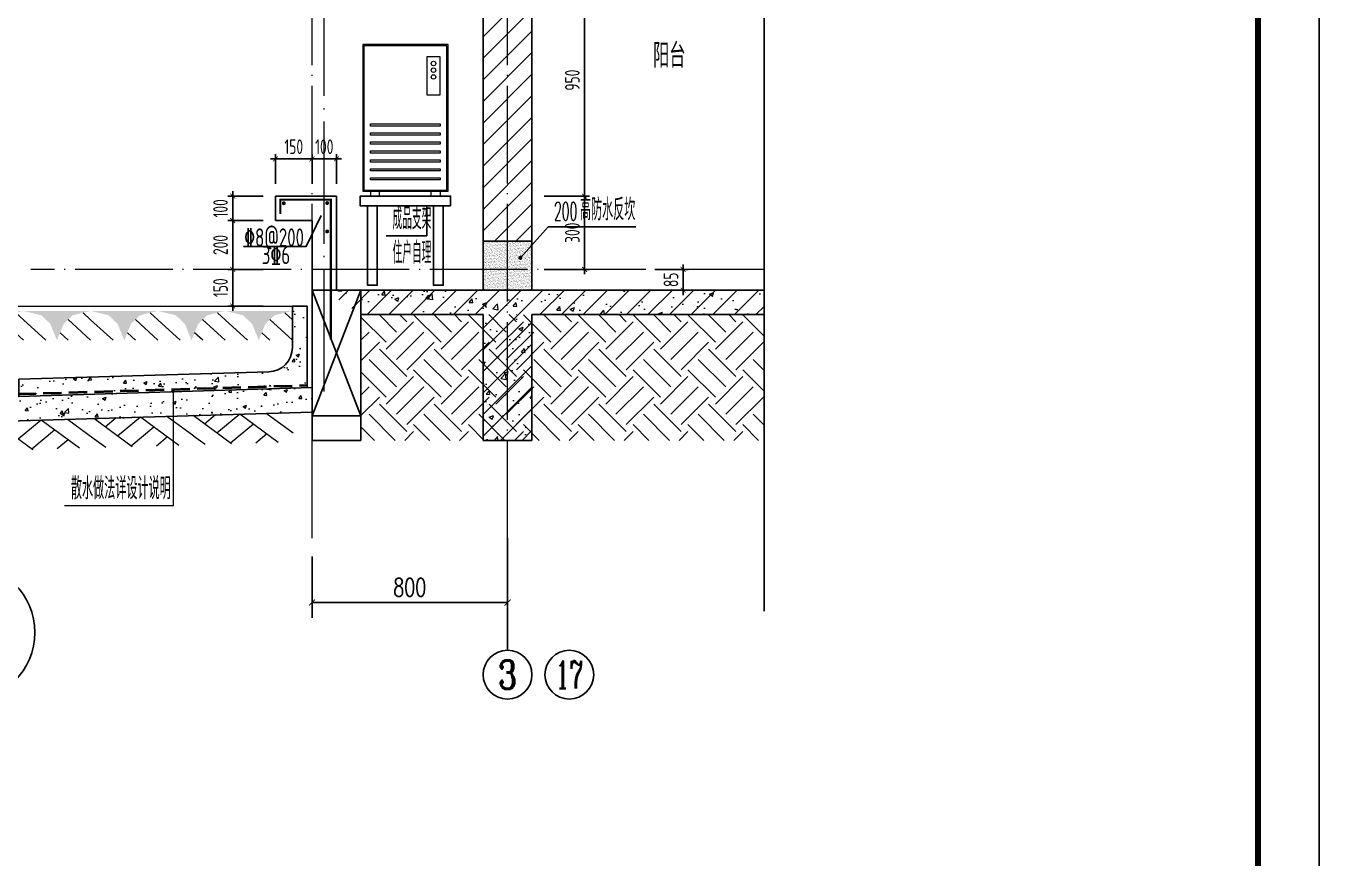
# Model space of a CAD drawing. Extents: x -668857 to 154266, y -275694 to 291306.
# Drawn here: x 32615 to 37907, y 143788 to 147196 of the extents above; entities that cross this region are included whole.
import ezdxf
from ezdxf.enums import TextEntityAlignment as Align

# ---------------------------------------------------------------- set-up
doc = ezdxf.new("R2010")
doc.units = 0
doc.header["$LTSCALE"] = 1000
doc.linetypes.add('DASH', pattern=[0.35, 0.25, -0.1])
doc.linetypes.add('DOTE', pattern=[2.42, 2, -0.2, 0.02, -0.2])
doc.layers.get('0').update_dxf_attribs({"linetype": 'CONTINUOUS'})
doc.layers.get('DEFPOINTS').update_dxf_attribs({"linetype": 'CONTINUOUS'})
for name, color, linetype in [('A-AXIS_TEXT', 7, 'CONTINUOUS'), ('AXIS', 3, 'CONTINUOUS'), ('COLUMN', 4, 'CONTINUOUS'), ('DIM', 2, 'CONTINUOUS'), ('DIM_IDEN', 67, 'CONTINUOUS'), ('DIM_SYMB', 3, 'CONTINUOUS'), ('PUB_TEXT', 2, 'CONTINUOUS'), ('REIN', 6, 'CONTINUOUS'), ('S-大样-砼线', 7, 'CONTINUOUS'), ('S-引出线', 40, 'CONTINUOUS'), ('TEXT', 2, 'CONTINUOUS'), ('WALL', 5, 'CONTINUOUS'), ('yichutu', 7, 'CONTINUOUS'), ('空调外机', 8, 'CONTINUOUS'), ('立面-看线', 251, 'CONTINUOUS')]:
    doc.layers.add(name, color=color, linetype=linetype)
for name, color, linetype, lineweight in [('AXIS_TEXT', 7, 'CONTINUOUS', 20), ('DOTE', 19, 'DOTE', 9), ('PUB_HATCH', 8, 'CONTINUOUS', 9), ('图框', 9, 'CONTINUOUS', 18), ('填充', 251, 'CONTINUOUS', 5), ('平面-排水沟', 86, 'CONTINUOUS', 15), ('平面-空调室外机', 143, 'CONTINUOUS', 9), ('立面-中轮廓线', 30, 'CONTINUOUS', 35), ('粉刷', 251, 'CONTINUOUS', 9)]:
    doc.layers.add(name, color=color, linetype=linetype, lineweight=lineweight)
doc.styles.add('_TCH_AXIS', font='COMPLEX', dxfattribs={"bigfont": 'GBCBIG'})
doc.styles.add('_TCH_DIM_T3', font='SIMPLEX', dxfattribs={"width": 0.705882, "bigfont": 'GBCBIG'})
doc.styles.add('COMPLEX', font='COMPLEX')
doc.styles.add('DIM_FONT_T3', font='SIMPLEX', dxfattribs={"width": 0.705882, "bigfont": 'GBCBIG'})
doc.styles.add('TSSD_DIMENSION', font='Tssdeng.shx', dxfattribs={"width": 0.7, "bigfont": 'tssdchn.shx'})
doc.styles.add('TSSD_REIN', font='tssdeng.shx', dxfattribs={"width": 0.7, "height": 300, "bigfont": 'tssdchn.shx'})
doc.dimstyles.new('_TCH_ARCH&&25', dxfattribs={"dimtxt": 74.375, "dimasz": 25, "dimexe": 62.5, "dimexo": 75, "dimgap": 25, "dimtad": 1, "dimdec": 0, "dimzin": 0, "dimdsep": 46, "dimtxsty": '_TCH_DIM_T3', "dimblk": 'ARCHTICK', "dimcen": 0.09, "dimclrt": 7, "dimazin": 0, "dimtfac": 1, "dimtdec": 0, "dimtix": 1, "dimtmove": 2, "dimatfit": 3, "dimldrblk": 'ARCHTICK', "dimfxl": 0, "dimtolj": 1, "dimtzin": 0, "dimarcsym": 0})
doc.dimstyles.new('TSSD_20_20', dxfattribs={"dimtxt": 60, "dimasz": 20, "dimexe": 20, "dimexo": 50, "dimgap": 20, "dimtad": 1, "dimdec": 0, "dimzin": 0, "dimdsep": 46, "dimtxsty": 'TSSD_DIMENSION', "dimblk": 'ARCHTICK', "dimblk1": 'ARCHTICK', "dimblk2": 'ARCHTICK', "dimcen": 0, "dimdle": 20, "dimclrt": 7, "dimadec": 0, "dimazin": 0, "dimtfac": 1, "dimtdec": 0, "dimtix": 1, "dimtmove": 2, "dimatfit": 3, "dimfxl": 0, "dimtolj": 1, "dimtzin": 0, "dimarcsym": 0})
pattern_1 = [(50, (28072.99, 249033.25), (143.452037, -12.550427), [15, -165]), (355, (28072.99, 249033.25), (-27.750267, 150.438427), [12, -132]), (100.4514, (28084.94, 249032.2), (115.701876, 137.88791), [12.74804, -140.22842]), (46.1842, (28072.99, 249073.25), (213.44821, -33.1038), [22.5, -247.5]), (96.6356, (28090.77, 249070.5), (186.93254, 194.82357), [19.12206, -210.3426]), (351.1842, (28072.99, 249073.25), (186.93239, 194.82372), [18, -198]), (21, (28092.99, 249063.25), (119.38141, -80.52378), [15, -165]), (326, (28092.99, 249063.25), (48.663066, 145.03001), [12, -132]), (71.4514, (28102.93, 249056.54), (168.044526, 64.5061), [12.74804, -140.22842]), (37.5, (28072.986, 249033.25), (2.431971, 66.578771), [0, -130.4, 0, -134, 0, -132.5]), (7.5, (28072.986, 249033.25), (52.613907, 78.882342), [0, -76.4, 0, -127.4, 0, -50.5]), (327.5, (28028.386, 249033.25), (106.764487, -4.510974), [0, -50, 0, -156, 0, -207]), (317.5, (28008.39, 249033.25), (116.637234, 20.020996), [0, -65, 0, -103.6, 0, -147])]
pattern_2 = [(45, (-562273.49, 314642.066), (-44.194174, 44.194174), []), (50, (-562273.49, 314642.07), (179.315046, -15.688034), [18.75, -206.25]), (355, (-562273.49, 314642.07), (-34.687833, 188.048033), [15, -165]), (100.4514, (-562258.55, 314640.76), (144.627345, 172.359886), [15.93505, -175.28553]), (46.1842, (-562273.49, 314692.07), (266.81026, -41.37975), [28.125, -309.375]), (96.6356, (-562251.25, 314688.62), (233.66568, 243.52947), [23.90257, -262.92825]), (351.1842, (-562273.5, 314692.07), (233.66549, 243.52965), [22.5, -247.5]), (21, (-562248.49, 314679.57), (149.226763, -100.654723), [18.75, -206.25]), (326, (-562248.49, 314679.57), (60.828833, 181.28751), [15, -165]), (71.4514, (-562236.05, 314671.18), (210.055657, 80.632624), [15.93505, -175.28553]), (37.5, (-562273.49, 314642.066), (3.039964, 83.2234635), [0, -163, 0, -167.5, 0, -165.625]), (7.5, (-562273.49, 314642.07), (65.767384, 98.602928), [0, -95.5, 0, -159.25, 0, -63.125]), (327.5, (-562329.24, 314642.066), (133.455609, -5.638718), [0, -62.5, 0, -195, 0, -258.75]), (317.5, (-562354.24, 314642.07), (145.796542, 25.026246), [0, -81.25, 0, -129.5, 0, -183.75])]

# ---------------------------------------------------------------- blocks, each defined once
blk = doc.blocks.new('GFDDDDRG')
at = {"layer": '图框'}
blk.add_lwpolyline([(923310, -107437), (923310, -159999), (893610, -159999), (893610, -107437)], close=True, dxfattribs=at)
blk.add_lwpolyline([(923310, -107437), (923310, -159999), (893610, -159999), (893610, -107437)], close=True, dxfattribs=at)
at = {"layer": '图框', "const_width": 50}
blk.add_lwpolyline([(894110, -159499), (922810, -159499), (922810, -108687), (894110, -108687)], close=True, dxfattribs=at)
blk = doc.blocks.new('$LINEPAT$素土夯实')
at = {"color": 0}
for p, q in [((0, -210), (210, 0)), ((120, -300), (420, 0)), ((420, 0), (608, -188)), ((495, -300), (795, 0)), ((615, 0), (705, -90)), ((315, -105), (502, -293)), ((210, -210), (300, -300)), ((705, -300), (795, -210))]:
    blk.add_line(p, q, dxfattribs=at)
blk = doc.blocks.new('$LinePat$自然土壤')
at = {"color": 0}
for p, q in [((0, -90), (71, -19)), ((0, -300), (211, -89)), ((420, -300), (630, -90)), ((210, -300), (286, -224))]:
    blk.add_line(p, q, dxfattribs=at)
for points in [[(0, 0), (630, 0), (168, -45), (462, -45)], [(168, -45), (462, -45), (252, -132), (378, -132)], [(252, -132), (378, -132), (315, -300)]]:
    blk.add_solid(points, dxfattribs=at)
blk = doc.blocks.new('sanshui')
at = {"layer": '粉刷'}
h = blk.add_hatch(dxfattribs=at)
h.set_pattern_fill('混凝土', color=256, scale=20)
h.set_pattern_definition(pattern_1)
edge = h.paths.add_edge_path()
edge.add_line((346317.8, 427329.6), (346257.8, 427329.6))
edge.add_line((346257.8, 427329.6), (346257.8, 427160.3))
edge.add_arc((346157.8, 427160.3), 100, 271.7184, 360, ccw=False)
edge.add_line((346160.8, 427060.3), (345137.8, 427029.6))
edge.add_line((345137.8, 427029.6), (345137.8, 426969.6))
edge.add_line((345137.8, 426969.6), (346317.8, 427005))
edge.add_line((346317.8, 427005), (346317.8, 427329.6))
h = blk.add_hatch(dxfattribs=at)
h.set_pattern_fill('混凝土', color=256, scale=20)
h.set_pattern_definition(pattern_1)
h.paths.add_polyline_path([(346337.8, 426895.6), (346337.8, 426995.6), (345037.8, 426956.6), (345037.8, 426856.6)])
at = {"layer": 'COLUMN'}
for p, q in [((346257.8, 427329.6), (346317.8, 427329.6)), ((346257.8, 427160.3), (346257.8, 427329.6)), ((346317.8, 426995), (346317.8, 427329.6)), ((346160.8, 427060.3), (345137.8, 427029.6)), ((346338.1, 426995.6), (345037.8, 426956.6)), ((345137.8, 426959.6), (345137.8, 427029.6)), ((345037.8, 426856.6), (345037.8, 426956.6)), ((346338.1, 426895.6), (345037.8, 426856.6))]:
    blk.add_line(p, q, dxfattribs=at)
blk.add_arc((346157.8, 427160.3), 100, 271.7184, 0, dxfattribs=at)
at = {"layer": '立面-中轮廓线', "linetype": 'DASH', "ltscale": 0.3}
blk.add_lwpolyline([(345027.8, 426856.6), (345027.8, 426966.3), (346317.8, 427005)], dxfattribs=at)
at = {"layer": '粉刷'}
blk.add_line((344881.5, 427329.6), (346257.8, 427329.6), dxfattribs=at)
at = {"layer": '粉刷', "yscale": 0.4, "zscale": 0.4}
for name, p, xscale, rotation in [('$LinePat$自然土壤', (345156.8, 427309.6), -0.4369306507241237, 359.9999999999903), ('$LinePat$自然土壤', (345432, 427309.6), -0.4369306507241237, 359.9999999999903), ('$LinePat$自然土壤', (345707.3, 427309.6), -0.4369306507241237, 359.9999999999903), ('$LinePat$自然土壤', (345982.6, 427309.6), -0.4369306507241237, 359.9999999999903), ('$LinePat$自然土壤', (346257.8, 427309.6), -0.4369306507241237, 359.9999999999903), ('$LINEPAT$素土夯实', (346257.8, 426893.2), -0.5117605352322558, 1.718358001643932), ('$LINEPAT$素土夯实', (345444.5, 426868.8), -0.5117605352322558, 1.718358001643932), ('$LINEPAT$素土夯实', (345851.2, 426881), -0.5117605352322558, 1.718358001643932)]:
    blk.add_blockref(name, p, dxfattribs=dict(at, xscale=xscale, rotation=rotation))
blk = doc.blocks.new('kongtiao')
for p, q in [((-338.7, 49), (-338.7, -550.8)), ((11, 49), (-338.7, 49)), ((-334.1, 44.4), (-334.1, -546.2)), ((6.4, 44.4), (-334.1, 44.4)), ((6.4, -546.2), (6.4, 44.4)), ((11, -550.8), (11, 49)), ((-76.2, -0.5), (-76.2, -156.5)), ((-21.1, -0.5), (-76.2, -0.5)), ((-21.1, -156.5), (-21.1, -0.5)), ((-76.2, -156.5), (-21.1, -156.5)), ((-338.7, -550.8), (11, -550.8)), ((-334.1, -546.2), (6.4, -546.2)), ((-306.6, -550.8), (-306.6, -571.2)), ((-306.6, -571.2), (-269.8, -571.2)), ((-269.8, -571.2), (-269.8, -550.8)), ((-57.9, -571.2), (-57.9, -550.8)), ((-21.1, -571.2), (-57.9, -571.2)), ((-21.1, -550.8), (-21.1, -571.2))]:
    blk.add_line(p, q)
for points in [[(-306.6, -275.4), (-21.1, -275.4), (-21.1, -284.6), (-306.6, -284.6)], [(-306.6, -312.1), (-21.1, -312.1), (-21.1, -321.3), (-306.6, -321.3)], [(-306.6, -348.8), (-21.1, -348.8), (-21.1, -358), (-306.6, -358)], [(-306.6, -385.6), (-21.1, -385.6), (-21.1, -394.7), (-306.6, -394.7)], [(-306.6, -422.3), (-21.1, -422.3), (-21.1, -431.5), (-306.6, -431.5)], [(-306.6, -459), (-21.1, -459), (-21.1, -468.2), (-306.6, -468.2)], [(-306.6, -495.7), (-21.1, -495.7), (-21.1, -504.9), (-306.6, -504.9)]]:
    blk.add_lwpolyline(points, close=True)
for centre in [(-48.7, -28), (-48.7, -55.6), (-48.7, -83.1)]:
    blk.add_circle(centre, 9.18)
blk = doc.blocks.new('yct-1051-594-26275-14850-25-1002.0')
at = {"layer": 'yichutu', "color": 7}
blk.add_lwpolyline([(0, 0), (0, 14850), (26275, 14850), (26275, 0)], close=True, dxfattribs=at)
blk = doc.blocks.new('_ArchTick')
at = {"color": 0, "linetype": 'ByBlock', "const_width": 0.15}
blk.add_lwpolyline([(-0.5, -0.5), (0.5, 0.5)], dxfattribs=at)
blk = doc.blocks.new('*D2637')
at = {"layer": 'DEFPOINTS', "color": 0}
for p in [(35138.4, 146199), (35304.3, 146199), (35138.4, 146114)]:
    blk.add_point(p, dxfattribs=at)
at = {"layer": 'DIM', "color": 0, "lineweight": -2}
for p, q in [((35188.4, 146199), (35324.3, 146199)), ((35304.3, 146199), (35304.3, 146219)), ((35304.3, 146114), (35304.3, 146199)), ((35188.4, 146114), (35324.3, 146114)), ((35304.3, 146114), (35304.3, 146094))]:
    blk.add_line(p, q, dxfattribs=at)
at = {"layer": 'DIM', "color": 0, "lineweight": -2, "xscale": 20, "yscale": 20, "zscale": 20}
for p, rotation in [((35304.3, 146199), 270), ((35304.3, 146114), 90)]:
    blk.add_blockref('_ArchTick', p, dxfattribs=dict(at, rotation=rotation))
at = {"layer": 'DIM', "color": 7, "insert": (35254.3, 146156.5), "char_height": 60, "attachment_point": 5, "rotation": 90, "style": 'TSSD_DIMENSION'}
blk.add_mtext('\\A1;85', dxfattribs=at)
blk = doc.blocks.new('*D3027')
at = {"layer": 'DEFPOINTS', "color": 0}
for p in [(34685.7, 147449), (34900.9, 147449), (34685.7, 146499)]:
    blk.add_point(p, dxfattribs=at)
at = {"layer": 'DIM', "color": 0, "lineweight": -2}
for p, q in [((34735.7, 147449), (34920.9, 147449)), ((34900.9, 146479), (34900.9, 147469)), ((34735.7, 146499), (34920.9, 146499))]:
    blk.add_line(p, q, dxfattribs=at)
at = {"layer": 'DIM', "color": 0, "lineweight": -2, "xscale": 20, "yscale": 20, "zscale": 20}
for p, rotation in [((34900.9, 147449), 90), ((34900.9, 146499), 270)]:
    blk.add_blockref('_ArchTick', p, dxfattribs=dict(at, rotation=rotation))
at = {"layer": 'DIM', "color": 7, "insert": (34850.9, 146974), "char_height": 60, "attachment_point": 5, "rotation": 90, "style": 'TSSD_DIMENSION'}
blk.add_mtext('\\A1;950', dxfattribs=at)
blk = doc.blocks.new('*D3028')
at = {"layer": 'DEFPOINTS', "color": 0}
for p in [(34685.7, 146499), (34900.9, 146499), (34685.7, 146199)]:
    blk.add_point(p, dxfattribs=at)
at = {"layer": 'DIM', "color": 0, "lineweight": -2}
for p, q in [((34735.7, 146499), (34920.9, 146499)), ((34900.9, 146179), (34900.9, 146519)), ((34735.7, 146199), (34920.9, 146199))]:
    blk.add_line(p, q, dxfattribs=at)
at = {"layer": 'DIM', "color": 0, "lineweight": -2, "xscale": 20, "yscale": 20, "zscale": 20}
for p, rotation in [((34900.9, 146499), 90), ((34900.9, 146199), 270)]:
    blk.add_blockref('_ArchTick', p, dxfattribs=dict(at, rotation=rotation))
at = {"layer": 'DIM', "color": 7, "insert": (34850.9, 146349), "char_height": 60, "attachment_point": 5, "rotation": 90, "style": 'TSSD_DIMENSION'}
blk.add_mtext('\\A1;300', dxfattribs=at)
blk = doc.blocks.new('*D3063')
at = {"layer": 'DEFPOINTS', "color": 0}
for p in [(33785.7, 146651.4), (33635.7, 146499), (33785.7, 146499)]:
    blk.add_point(p, dxfattribs=at)
at = {"layer": 'DIM', "color": 0, "lineweight": -2}
for p, q in [((33635.7, 146549), (33635.7, 146671.4)), ((33785.7, 146549), (33785.7, 146671.4)), ((33615.7, 146651.4), (33805.7, 146651.4))]:
    blk.add_line(p, q, dxfattribs=at)
at = {"layer": 'DIM', "color": 0, "lineweight": -2, "xscale": 20, "yscale": 20, "zscale": 20, "rotation": 180}
blk.add_blockref('_ArchTick', (33635.7, 146651.4), dxfattribs=at)
at = {"layer": 'DIM', "color": 0, "lineweight": -2, "xscale": 20, "yscale": 20, "zscale": 20}
blk.add_blockref('_ArchTick', (33785.7, 146651.4), dxfattribs=at)
at = {"layer": 'DIM', "color": 7, "insert": (33710.7, 146701.4), "char_height": 60, "attachment_point": 5, "style": 'TSSD_DIMENSION'}
blk.add_mtext('\\A1;150', dxfattribs=at)
blk = doc.blocks.new('*D3064')
at = {"layer": 'DEFPOINTS', "color": 0}
for p in [(33885.7, 146651.4), (33785.7, 146499), (33885.7, 146499)]:
    blk.add_point(p, dxfattribs=at)
at = {"layer": 'DIM', "color": 0, "lineweight": -2}
for p, q in [((33785.7, 146549), (33785.7, 146671.4)), ((33885.7, 146549), (33885.7, 146671.4)), ((33785.7, 146651.4), (33765.7, 146651.4)), ((33785.7, 146651.4), (33885.7, 146651.4)), ((33885.7, 146651.4), (33905.7, 146651.4))]:
    blk.add_line(p, q, dxfattribs=at)
at = {"layer": 'DIM', "color": 0, "lineweight": -2, "xscale": 20, "yscale": 20, "zscale": 20}
blk.add_blockref('_ArchTick', (33785.7, 146651.4), dxfattribs=at)
at = {"layer": 'DIM', "color": 0, "lineweight": -2, "xscale": 20, "yscale": 20, "zscale": 20, "rotation": 180}
blk.add_blockref('_ArchTick', (33885.7, 146651.4), dxfattribs=at)
at = {"layer": 'DIM', "color": 7, "insert": (33835.7, 146701.4), "char_height": 60, "attachment_point": 5, "style": 'TSSD_DIMENSION'}
blk.add_mtext('\\A1;100', dxfattribs=at)
blk = doc.blocks.new('*D3065')
at = {"layer": 'DEFPOINTS', "color": 0}
for p in [(33461.1, 146499), (33635.7, 146499), (33635.7, 146399)]:
    blk.add_point(p, dxfattribs=at)
at = {"layer": 'DIM', "color": 0, "lineweight": -2}
for p, q in [((33585.7, 146499), (33441.1, 146499)), ((33461.1, 146499), (33461.1, 146519)), ((33461.1, 146399), (33461.1, 146499)), ((33585.7, 146399), (33441.1, 146399)), ((33461.1, 146399), (33461.1, 146379))]:
    blk.add_line(p, q, dxfattribs=at)
at = {"layer": 'DIM', "color": 0, "lineweight": -2, "xscale": 20, "yscale": 20, "zscale": 20}
for p, rotation in [((33461.1, 146499), 270), ((33461.1, 146399), 90)]:
    blk.add_blockref('_ArchTick', p, dxfattribs=dict(at, rotation=rotation))
at = {"layer": 'DIM', "color": 7, "insert": (33411.1, 146449), "char_height": 60, "attachment_point": 5, "rotation": 90, "style": 'TSSD_DIMENSION'}
blk.add_mtext('\\A1;100', dxfattribs=at)
blk = doc.blocks.new('*D3066')
at = {"layer": 'DEFPOINTS', "color": 0}
for p in [(33461.1, 146399), (33635.7, 146399), (33635.7, 146199)]:
    blk.add_point(p, dxfattribs=at)
at = {"layer": 'DIM', "color": 0, "lineweight": -2}
for p, q in [((33585.7, 146399), (33441.1, 146399)), ((33461.1, 146179), (33461.1, 146419)), ((33585.7, 146199), (33441.1, 146199))]:
    blk.add_line(p, q, dxfattribs=at)
at = {"layer": 'DIM', "color": 0, "lineweight": -2, "xscale": 20, "yscale": 20, "zscale": 20}
for p, rotation in [((33461.1, 146399), 90), ((33461.1, 146199), 270)]:
    blk.add_blockref('_ArchTick', p, dxfattribs=dict(at, rotation=rotation))
at = {"layer": 'DIM', "color": 7, "insert": (33411.1, 146299), "char_height": 60, "attachment_point": 5, "rotation": 90, "style": 'TSSD_DIMENSION'}
blk.add_mtext('\\A1;200', dxfattribs=at)
blk = doc.blocks.new('*D3067')
at = {"layer": 'DEFPOINTS', "color": 0}
for p in [(33461.1, 146199), (33635.7, 146199), (33635.7, 146049)]:
    blk.add_point(p, dxfattribs=at)
at = {"layer": 'DIM', "color": 0, "lineweight": -2}
for p, q in [((33585.7, 146199), (33441.1, 146199)), ((33461.1, 146029), (33461.1, 146219)), ((33585.7, 146049), (33441.1, 146049))]:
    blk.add_line(p, q, dxfattribs=at)
at = {"layer": 'DIM', "color": 0, "lineweight": -2, "xscale": 20, "yscale": 20, "zscale": 20}
for p, rotation in [((33461.1, 146199), 90), ((33461.1, 146049), 270)]:
    blk.add_blockref('_ArchTick', p, dxfattribs=dict(at, rotation=rotation))
at = {"layer": 'DIM', "color": 7, "insert": (33411.1, 146124), "char_height": 60, "attachment_point": 5, "rotation": 90, "style": 'TSSD_DIMENSION'}
blk.add_mtext('\\A1;150', dxfattribs=at)
blk = doc.blocks.new('*D3079')
at = {"layer": 'AXIS', "color": 0, "lineweight": -2}
for p, q in [((33785.7, 145024), (33785.7, 144772.5)), ((34585.7, 145024), (34585.7, 144772.5)), ((33785.7, 144835), (34585.7, 144835))]:
    blk.add_line(p, q, dxfattribs=at)
at = {"layer": 'DEFPOINTS', "color": 0}
for p in [(33785.7, 145099), (34585.7, 145099), (34585.7, 144835)]:
    blk.add_point(p, dxfattribs=at)
at = {"layer": 'AXIS', "color": 0, "lineweight": -2, "xscale": 25, "yscale": 25, "zscale": 25, "rotation": 180}
blk.add_blockref('_ArchTick', (33785.7, 144835), dxfattribs=at)
at = {"layer": 'AXIS', "color": 0, "lineweight": -2, "xscale": 25, "yscale": 25, "zscale": 25}
blk.add_blockref('_ArchTick', (34585.7, 144835), dxfattribs=at)
at = {"layer": 'AXIS', "color": 7, "insert": (34185.7, 144897.2), "char_height": 74.38, "attachment_point": 5, "style": '_TCH_DIM_T3'}
blk.add_mtext('\\A1;800', dxfattribs=at)
blk = doc.blocks.new('_AXISO')
blk.add_circle((0, 0), 0.5)
at = {"layer": 'A-AXIS_TEXT', "style": 'COMPLEX', "width": 1.041667}
blk.add_attdef('A', text='', height=0.56, dxfattribs=at).set_placement((-0.25, -0.28), (0.25, -0.28), align=Align.FIT)
blk = doc.blocks.new('A$C5D8418BC')
at = {"layer": 'REIN'}
blk.add_lwpolyline([(150.9, 827.1, 9, 9, 0), (150.9, 885.3, 9, 9, 0), (357.8, 885.3, 9, 9, 0), (357.8, 313.8, 9, 9, 0)], format="xyseb", dxfattribs=at)
at = {"layer": 'REIN', "const_width": 8}
for points in [[(161.2, 870.9, 1), (169.2, 870.9, 1)], [(338.6, 871.5, 1), (346.6, 871.5, 1)], [(338.6, 755.3, 1), (346.6, 755.3, 1)]]:
    blk.add_lwpolyline(points, format="xyb", close=True, dxfattribs=at)
at = {"layer": 'S-大样-砼线'}
for p, q in [((280.8, 515), (480.8, 0)), ((480.9, 515), (280.9, 0))]:
    blk.add_line(p, q, dxfattribs=at)
blk.add_lwpolyline([(480.8, 515), (280.8, 515), (280.8, 0), (480.8, 0)], close=True, dxfattribs=at)
at = {"layer": 'S-引出线'}
blk.add_lwpolyline([(318.6, 820.3), (257, 693.9), (0, 693.9)], dxfattribs=at)
at = {"layer": 'TEXT', "style": 'TSSD_REIN', "width": 0.7}
for s, p in [('%%1328@200', (2.7, 693.2)), ('3%%1326', (75, 621.6))]:
    blk.add_text(s, height=75, rotation=0, dxfattribs=at).set_placement(p)

msp = doc.modelspace()

# ---------------------------------------------------------------- hatches: boundary and pattern name
at = {"layer": 'PUB_HATCH'}
h = msp.add_hatch(dxfattribs=at)
h.set_pattern_fill('普通砖', color=256, scale=25, style=0)
h.set_pattern_definition([(45, (-562273.49, 314686.944), (-44.1941915, 44.1941915), [])])
h.paths.add_polyline_path([(34685.71, 146314.03), (34685.71, 147449.03), (34485.71, 147449.03), (34485.71, 146314.03)])
h = msp.add_hatch(dxfattribs=at)
h.set_pattern_fill('钢筋混凝土', color=256, scale=25, style=0)
h.set_pattern_definition(pattern_2)
h.paths.add_polyline_path([(34585.71, 146047.37), (34585.71, 146114.03), (33885.71, 146114.03), (33885.71, 146080.7), (33985.71, 146014.03), (34485.71, 146014.03)])
h = msp.add_hatch(dxfattribs=at)
h.set_pattern_fill('钢筋混凝土', color=256, scale=25, style=0)
h.set_pattern_definition(pattern_2)
h.paths.add_polyline_path([(35635.71, 146114.03), (34585.71, 146114.03), (34585.71, 146047.37), (34685.71, 146014.03), (35635.71, 146014.03)])
h = msp.add_hatch(dxfattribs=at)
h.set_pattern_fill('钢筋混凝土', color=256, scale=25, style=0)
h.set_pattern_definition(pattern_2)
h.paths.add_polyline_path([(34685.71, 145499.03), (34685.71, 146014.03), (34585.71, 146047.37), (34485.71, 146014.03), (34485.71, 145499.03)])
at = {"layer": '填充'}
h = msp.add_hatch(dxfattribs=at)
h.set_pattern_fill('EARTH', color=250, scale=50, angle=45, style=0)
h.set_pattern_definition([(45, (-831523.37, 272185.12), (0, 224.506403), [158.75, -158.75]), (45, (-831565.46, 272227.21), (0, 224.506403), [158.75, -158.75]), (45, (-831607.56, 272269.3), (0, 224.506403), [158.75, -158.75]), (135, (-831607.56, 272297.37), (-224.506403, 0), [158.75, -158.75]), (135, (-831565.46, 272339.46), (-224.506403, 0), [158.75, -158.75]), (135, (-831523.37, 272381.56), (-224.506403, 0), [158.75, -158.75])])
h.paths.add_polyline_path([(33985.71, 145499.05), (35635.71, 145499.02), (35635.71, 146014.02), (33985.71, 146014.04)])
at = {"layer": '立面-看线'}
h = msp.add_hatch(dxfattribs=at)
h.set_pattern_fill('碎沙', color=256, scale=4)
h.set_pattern_definition([(37.5, (-766567.531, -239247.918), (-0.32000626, 9.78826475), [0, -7.7216, 0, -8.636, 0, -8.255]), (7.5, (-766567.531, -239247.918), (8.99046566, 14.33650201), [0, -4.1656, 0, -6.9596, 0, -2.667]), (327.5, (-766573.78, -239247.918), (15.819847405, 0.02874369), [0, -2.54, 0, -9.144, 0, -11.938]), (317.5, (-766573.78, -239247.918), (15.27112905, 4.45858647), [0, -1.27, 0, -5.9944, 0, -6.858])])
h.paths.add_polyline_path([(34485.71, 146114.03), (34685.71, 146114.03), (34685.71, 146314.03), (34485.71, 146314.03)])

# ---------------------------------------------------------------- linework, layer by layer
at = {"layer": 'AXIS'}
msp.add_line((34585.71, 145099.03), (34585.71, 144639.64), dxfattribs=at)
at = {"layer": 'AXIS', "color": 6}
msp.add_circle((32371.1, 144712.46), 280, dxfattribs=at)
at = {"layer": 'AXIS'}
msp.add_circle((34838.51, 144539.64), 100, dxfattribs=at)
at = {"layer": 'DIM'}
for p, q in [((34255.37, 146459.03), (34255.37, 146336.58)), ((34255.37, 146336.58), (34088.84, 146336.58))]:
    msp.add_line(p, q, dxfattribs=at)
at = {"layer": 'DIM_IDEN'}
for p, q in [((34638.15, 146246.32), (34752.52, 146373.57)), ((34752.52, 146373.57), (35111.07, 146373.57))]:
    msp.add_line(p, q, dxfattribs=at)
at = {"layer": 'DIM_IDEN', "const_width": 8.33}
msp.add_lwpolyline([(34635.37, 146243.22, 1), (34640.94, 146249.42, 1)], format="xyb", close=True, dxfattribs=at)
at = {"layer": 'DIM_SYMB'}
msp.add_lwpolyline([(35635.71, 164119.03), (35635.71, 154487.16), (35688.21, 154468.05), (35583.21, 154449.54), (35635.71, 154430.91), (35635.71, 144799.03)], dxfattribs=at)
at = {"layer": 'DOTE', "color": 1, "linetype": 'DOTE', "ltscale": 0.2}
for p, q in [((33785.71, 145099.03), (33785.71, 164699.03)), ((34585.71, 145099.03), (34585.71, 164699.03)), ((35635.71, 146199.03), (32635.51, 146199.03))]:
    msp.add_line(p, q, dxfattribs=at)
at = {"layer": 'DOTE', "ltscale": 0.25}
msp.add_line((33835.71, 145699.03), (33835.71, 161512.76), dxfattribs=at)
at = {"layer": 'WALL'}
for p, q in [((34485.71, 146314.03), (34485.71, 147449.03)), ((34685.71, 146314.03), (34685.71, 147449.03)), ((33885.71, 146499.05), (33635.71, 146499.05)), ((33635.71, 146399.05), (33635.71, 146499.05)), ((33885.71, 146114.03), (33885.71, 146499.05)), ((33785.71, 146399.05), (33635.71, 146399.05)), ((33785.71, 146114.03), (33785.71, 146399.05)), ((34485.71, 146314.03), (34685.71, 146314.03)), ((33785.71, 146114.03), (33785.71, 145499.03)), ((34585.71, 146114.03), (33885.71, 146114.03)), ((35635.71, 146114.03), (34585.71, 146114.03)), ((35635.71, 146014.03), (35635.71, 146114.03)), ((33985.71, 146014.03), (33985.71, 145499.03)), ((34485.71, 146014.03), (33985.71, 146014.03)), ((34485.71, 145499.03), (34485.71, 146014.03)), ((34685.71, 145499.03), (34685.71, 146014.03)), ((35635.71, 146014.03), (34685.71, 146014.03)), ((33985.71, 145499.03), (33785.71, 145499.03)), ((34485.71, 145499.03), (34685.71, 145499.03))]:
    msp.add_line(p, q, dxfattribs=at)
msp.add_lwpolyline([(34485.71, 146314.03), (34685.71, 146314.03), (34685.71, 146114.03), (34485.71, 146114.03)], close=True, dxfattribs=at)
at = {"layer": '平面-排水沟'}
for p, q in [((33216.69, 145699.44), (33216.69, 145231.6)), ((33216.69, 145231.6), (32772.56, 145231.6))]:
    msp.add_line(p, q, dxfattribs=at)
at = {"layer": '平面-排水沟', "const_width": 6.67}
msp.add_lwpolyline([(33216.69, 145702.77, 1), (33216.69, 145696.11, 1)], format="xyb", close=True, dxfattribs=at)
at = {"layer": '空调外机', "linetype": 'Continuous'}
msp.add_lwpolyline([(34352.72, 146459.03), (33982.72, 146459.03), (33982.72, 146499.03), (34352.72, 146499.03)], close=True, dxfattribs=at)
for points in [[(34052.72, 146459.03), (34052.72, 146134.03), (34012.72, 146134.03), (34012.72, 146459.03)], [(34282.72, 146459.03), (34282.72, 146134.03), (34322.72, 146134.03), (34322.72, 146459.03)]]:
    msp.add_lwpolyline(points, dxfattribs=at)

# ---------------------------------------------------------------- block references
at = {"xscale": 0.5, "yscale": 0.5, "zscale": 0.5}
msp.add_blockref('GFDDDDRG', (-423747.88, 220925.54), dxfattribs=at)
msp.add_blockref('sanshui', (-312552.42, -281280.6))
at = {"layer": 'AXIS'}
ref = msp.add_blockref('_AXISO', (34585.71, 144539.64), dxfattribs=dict(at, xscale=200, yscale=200, zscale=200))
ref.add_attrib('A', '3', dxfattribs={"layer": 'AXIS_TEXT', "height": 116.49, "style": '_TCH_AXIS'}).set_placement((34546.88, 144481.4), (34624.54, 144481.4), align=Align.FIT)
at = {"layer": 'TEXT'}
msp.add_blockref('A$C5D8418BC', (33504.86, 145599.02), dxfattribs=at)
at = {"layer": 'yichutu', "rotation": 270}
msp.add_blockref('yct-1051-594-26275-14850-25-1002.0', (23057.01, 167207.06), dxfattribs=at)
at = {"layer": '平面-空调室外机'}
msp.add_blockref('kongtiao', (34331.56, 147070.19), dxfattribs=at)

# ---------------------------------------------------------------- texts
at = {"layer": 'AXIS_TEXT', "style": '_TCH_AXIS', "width": 0.724138}
msp.add_text('17', height=113.137, dxfattribs=at).set_placement((34781.94, 144483.07), (34895.08, 144483.07), align=Align.FIT)
at = {"layer": 'PUB_TEXT'}
for s, height, style, width, p in [('阳台', 100, 'TSSD_REIN', 0.7, (35181.04, 147024.66)), ('高防水反坎', 89.362, 'DIM_FONT_T3', 0.705882, (34881.79, 146399.82)), ('成品支架', 89.362, '_TCH_DIM_T3', 0.494118, (34115.09, 146362.83)), ('200', 74.375, 'DIM_FONT_T3', 0.49827, (34775.9, 146399.82)), ('住户自理', 89.362, '_TCH_DIM_T3', 0.494118, (34115.09, 146222.83)), ('散水做法详设计说明', 89.362, 'DIM_FONT_T3', 0.705882, (32798.81, 145257.85))]:
    msp.add_text(s, height=height, dxfattribs=dict(at, style=style, width=width)).set_placement(p)

# ---------------------------------------------------------------- dimensions: what is measured, and where the dimension line sits
at = {"layer": 'AXIS'}
dim = msp.add_aligned_dim(p1=(33785.71, 145099.03), p2=(34585.71, 145099.03), distance=-264.03, dimstyle='_TCH_ARCH&&25', dxfattribs=at)
dim.commit()
dim.dimension.update_dxf_attribs({"geometry": '*D3079', "text_midpoint": (34185.71, 144897.19)})
at = {"layer": 'DIM'}
for p1, p2, distance, picture, middle in [((34685.71, 146499.03), (34685.71, 147449.03), -215.2, '*D3027', (34850.91, 146974.03)), ((33635.71, 146499.05), (33785.71, 146499.05), 152.32, '*D3063', (33710.71, 146701.37)), ((33785.71, 146499.05), (33885.71, 146499.05), 152.32, '*D3064', (33835.71, 146701.37)), ((33635.71, 146399.02), (33635.71, 146499.02), 174.61, '*D3065', (33411.1, 146449.02)), ((34685.71, 146199.03), (34685.71, 146499.03), -215.2, '*D3028', (34850.91, 146349.03)), ((33635.71, 146199.03), (33635.71, 146399.02), 174.61, '*D3066', (33411.1, 146299.03)), ((33635.71, 146049.03), (33635.71, 146199.03), 174.61, '*D3067', (33411.1, 146124.03)), ((35138.38, 146114.03), (35138.38, 146199.03), -165.96, '*D2637', (35254.34, 146156.53))]:
    dim = msp.add_aligned_dim(p1=p1, p2=p2, distance=distance, dimstyle='TSSD_20_20', dxfattribs=at)
    dim.commit()
    dim.dimension.update_dxf_attribs({"geometry": picture, "text_midpoint": middle})

doc.saveas('drawing.dxf')
